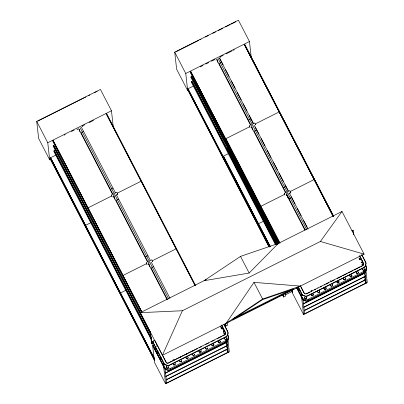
<?xml version="1.0" encoding="UTF-8"?>
<svg xmlns="http://www.w3.org/2000/svg" width="404" height="404" viewBox="0 0 404 404"><rect width="100%" height="100%" fill="white"/><g stroke="black" fill="none" stroke-linecap="round" stroke-linejoin="round"><path stroke-width="0.61" d="M201.015 351.303L201.015 350.091M228.002 333.547L227.977 332.76A4.207 4.131 -6.4 0 0 227.533 331.154L224.079 324.483M228.538 338.33L228.543 337.769A4.207 4.131 -6.4 0 0 228.093 336.168L228.068 335.941A4.207 4.131 -6.4 0 1 228.512 337.542L228.462 338.885L227.79 340.451A4.601 4.515 -6.4 0 1 226.058 341.961L170.352 369.913A4.601 4.515 -6.4 0 1 168.089 370.407L165.448 369.428A4.207 4.131 -6.4 0 1 164.393 368.13L152.631 345.395L154.545 362.479L165.579 383.8L229.28 351.839L227.977 340.244M227.977 333.32L227.255 335.663A4.601 4.515 -6.4 0 1 225.518 337.173L169.816 365.125A4.601 4.515 -6.4 0 1 167.554 365.625L164.913 364.645A4.207 4.131 -6.4 0 1 163.857 363.348L152.631 341.653L154.803 340.32L152.606 341.425L153.167 346.435M366.509 268.862L365.761 270.978A4.601 4.515 -6.4 0 1 364.024 272.488L308.318 300.44A4.601 4.515 -6.4 0 1 306.055 300.94L303.414 299.96A4.207 4.131 -6.4 0 1 302.364 298.662L296.607 287.537M361.575 261.853L361.524 262.635M227.901 333.876L227.23 335.436A4.601 4.515 -6.4 0 1 225.493 336.946L169.791 364.898A4.601 4.515 -6.4 0 1 167.529 365.398L164.888 364.418A4.207 4.131 -6.4 0 1 163.832 363.12L152.606 341.425M228.437 338.658L227.765 340.224A4.601 4.515 -6.4 0 1 226.028 341.728L170.326 369.685A4.601 4.515 -6.4 0 1 168.064 370.18L165.423 369.2A4.207 4.131 -6.4 0 1 164.367 367.903L153.141 346.208M162.383 355.328L182.386 310.732L320.377 241.491L342.011 211.479L364.08 254.121L162.383 355.328L140.319 312.681L206.272 279.588M223.75 330.755L223.659 332.219M180.038 357.141L179.982 357.464M186.481 353.954L186.431 354.283M318.029 287.901L317.978 288.224M324.473 284.714L324.422 285.037M253.975 282.376L226.083 323.362L262.595 299.031L300.379 286.088L253.975 282.376L262.595 299.031M276.452 244.491L226.992 148.94M223.321 156.197L228.507 153.606M260.807 206.323L284.769 194.294M187.865 88.85L269.867 246.864M249.142 273.038L278.311 243.44L240.526 256.389L204.02 280.719L249.142 273.038L240.526 256.389M262.656 299.591L232.659 319.584L293.703 288.956L262.656 299.591L262.388 299.071M150.606 333.194L53.611 145.374L150.46 332.553M54.131 150.535L151.035 337.673M154.015 357.782L50.515 157.757L154.5 358.949M190.582 71.24L279.391 242.738M277.942 243.95L191.208 76.331L277.851 244.001M275.917 244.046L191.784 81.457L276.109 244.657M226.533 143.773L278.336 243.753M227.109 148.899L276.599 244.41M223.437 156.156L270.326 246.637M333.149 216.468L244.289 44.294M50.803 159.247L49.677 159.812L38.643 138.486L36.729 121.402L100.429 89.441L111.464 110.762L113.241 126.629M174.72 52.161L185.754 73.488L187.668 90.567L176.639 69.246L174.72 52.161L238.421 20.2L249.455 41.521L251.232 57.383M37.814 121.099L85.956 96.945M88.759 95.536L89.875 94.975M94.354 92.728L97.152 91.324M175.806 51.858L198.758 40.344M199.879 39.779L201 39.218M205.479 36.971L208.277 35.567M212.757 33.32L215.554 31.916M218.352 30.512L222.831 28.265M225.629 26.861L230.108 24.614M231.229 24.048L235.709 21.801M49.677 159.812L47.763 142.728L111.464 110.762M185.754 73.488L249.455 41.521M64.15 135.133L65.256 134.577M71.367 131.512L74.144 130.118M84.658 124.841L82.436 125.957L82.482 126.336M89.102 122.614L93.541 120.387M200.222 66.857L203.04 65.443M205.853 64.029L208.671 62.615M211.489 61.201L214.307 59.792M223.205 55.323L220.433 56.717L220.473 57.09M225.982 53.929L232.093 50.864M233.204 50.308L234.31 49.753M77.346 129.553L78.593 128.659L112.565 194.309L111.287 194.95L111.666 195.884M50.939 157.545L55.444 155.282M188.481 88.527L192.966 86.279M250.95 118.892L248.379 120.124L250.727 124.775M115.534 192.819L116.806 192.183L117.312 193.157L140.668 181.441M88.441 207.646L111.792 195.925M226.048 138.597L249.788 126.684M278.659 112.201L255.308 123.917L254.803 122.942L253.555 123.836L249.238 115.488M112.751 196.945L113.6 196.521M116.574 195.031L117.847 194.39M85.921 225.149L90.991 222.609M285.729 192.37L283.361 187.729L285.931 186.502M123.422 275.25L146.778 263.534M175.649 249.046L152.298 260.762L151.793 259.787L150.546 260.681M313.64 179.805L290.289 191.521L289.784 190.547L288.537 191.44L285.083 184.764M289.547 193.395L290.824 192.753M305.151 229.841L289.042 198.753L291.607 197.465M120.902 292.759L125.972 290.213M258.449 223.74L263.489 221.21M276.624 244.289L342.011 211.479M351.914 230.75L353.035 230.184L353.303 230.704L353.778 234.901M352.187 231.27L353.303 230.704M150.273 331.926L151.55 343.314L151.823 343.834L152.949 343.269M157.494 345.521L155.298 346.622L155.707 350.268L156.803 349.718M234.628 317.938L292.314 288.996M224.341 325.493L225.402 324.957L225.26 323.705M285.285 294.91L292.264 291.41M225.402 324.957L225.942 325.998L227.639 325.149L227.29 322.054M282.866 295.47L283.674 297.031L285.375 296.177L285.093 293.673M173.119 359.611L173.75 359.398M311.115 290.37L312.075 290.193M330.447 280.82L330.745 280.669M155.07 340.84L166.029 362.019A1.924 1.884 -6.4 0 0 167.18 362.959A2.055 2.015 -6.4 0 0 168.71 362.817L224.417 334.865A2.045 2.005 -6.4 0 0 225.503 333.482A1.924 1.884 -6.4 0 0 225.336 332.26L221.579 325.003M300.556 286.077L304.02 292.779A1.924 1.884 -6.4 0 0 305.171 293.718A2.055 2.015 -6.4 0 0 306.707 293.577L362.413 265.625A2.045 2.005 -6.4 0 0 363.499 264.241A1.924 1.884 -6.4 0 0 363.332 263.014L359.575 255.757M199.369 347.586L199.823 347.657M331.078 281.452L330.866 281.856M197.435 348.647L168.71 362.817M200.248 347.238L201.374 346.672M205.813 344.405L208.686 343.001M211.499 341.587L214.317 340.178M217.13 338.764L221.629 336.507M222.756 335.941L223.882 335.376M306.49 293.905A2.045 2.005 -6.4 0 0 306.727 293.804L310.105 292.112M314.61 289.855L315.736 289.289M320.236 287.032L321.362 286.466M325.861 284.209L328.674 282.795M331.487 281.381L334.3 279.972M337.118 278.558L341.617 276.301M342.744 275.735L347.243 273.478M348.369 272.912L352.869 270.655M353.995 270.089L360.186 266.983M361.312 266.418L362.439 265.852A2.055 2.015 -6.4 0 0 362.666 265.721M298.369 287.204L301.823 293.88A4.207 4.131 -6.4 0 0 302.879 295.173L305.52 296.152A4.601 4.515 -6.4 0 0 307.782 295.657L363.489 267.706A4.601 4.515 -6.4 0 0 365.226 266.196L365.974 263.519A4.207 4.131 -6.4 0 0 365.524 261.913L361.782 254.682M298.107 286.875L301.849 294.107A4.207 4.131 -6.4 0 0 302.904 295.4L305.545 296.385A4.601 4.515 -6.4 0 0 307.808 295.885L363.514 267.933A4.601 4.515 -6.4 0 0 365.251 266.423L365.999 263.746A4.207 4.131 -6.4 0 0 365.549 262.14L365.524 261.913M303.121 300.541L304.242 299.98M153.015 345.066L164.241 366.766A4.207 4.131 -6.4 0 0 165.297 368.059L167.938 369.039A4.601 4.515 -6.4 0 0 170.195 368.544L225.902 340.592A4.601 4.515 -6.4 0 0 227.639 339.082L228.386 336.401A4.207 4.131 -6.4 0 0 227.942 334.8M297.051 287.512L302.232 297.521A4.207 4.131 -6.4 0 0 303.288 298.819L305.929 299.798A4.601 4.515 -6.4 0 0 308.191 299.303L363.898 271.352A4.601 4.515 -6.4 0 0 365.635 269.842L366.383 267.16A4.207 4.131 -6.4 0 0 365.933 265.559L366.064 266.701M296.561 287.633L302.389 298.889A4.207 4.131 -6.4 0 0 303.439 300.187L306.081 301.167A4.601 4.515 -6.4 0 0 308.343 300.667L364.049 272.72A4.601 4.515 -6.4 0 0 365.787 271.21L366.453 269.645L366.509 268.301A4.207 4.131 -6.4 0 0 366.282 267.211M303.475 303.687L365.049 272.786M165.504 373.155L227.083 342.254L226.518 341.158M303.5 303.914L365.075 273.013L364.509 271.917M165.857 376.296L227.437 345.4L226.018 342.658M303.853 307.055L365.428 276.159M165.882 376.523L227.462 345.627M303.879 307.282L365.453 276.386L363.751 273.099M166.236 379.669L227.816 348.768L226.397 346.031M304.227 310.429L365.807 279.528L364.388 276.791M166.261 379.896L227.841 349L226.422 346.258M304.252 310.656L365.832 279.755L364.13 276.467M166.615 383.037L228.194 352.142L226.775 349.399M304.606 313.797L366.186 282.901L364.484 279.613M292.127 289.577L292.536 293.238L303.571 314.559L367.271 282.598L365.837 269.781M191.208 76.331L277.795 244.036M191.784 81.457L276.058 244.688M292.587 292.117L291.617 290.471L292.516 292.142M54.187 150.5L151.182 338.315M50.515 157.757L154.449 358.984M226.583 143.743L278.189 243.834M140.319 312.681L182.386 310.732M311.918 291.031L311.585 291.082L311.656 291.531M224.801 330.406L224.508 330.26M186.638 353.879L186.936 354.025M180.194 357.06L180.517 357.378M320.377 241.491L364.08 254.121M221.594 327.306L220.751 326.604M167.089 366.499L166.463 366.1M224.286 332.229L223.831 331.755M306.232 297.036L306.722 297.98A1 0.98 -6.4 0 1 305.485 298.839A1 0.98 -6.4 0 1 304.798 297.521M226.24 337.623L226.725 338.567A1 0.98 -6.4 0 1 225.493 339.426A1 0.98 -6.4 0 1 224.806 338.103M219.796 340.809L220.281 341.754A1 0.98 -6.4 0 1 219.044 342.607A1 0.98 -6.4 0 1 218.362 341.289M213.347 343.991L213.837 344.935A1 0.98 -6.4 0 1 211.954 345.289M362.62 261.141L362.474 260.848M193.38 350.844L193.082 350.692L192.875 351.096M338.865 281.507L338.678 281.29L338.941 282.063A1 0.98 -6.4 0 1 337.572 282.876A1 0.98 -6.4 0 1 337.168 281.356M332.421 284.694L332.229 284.477L332.497 285.244A1 0.98 -6.4 0 1 331.123 286.062A1 0.98 -6.4 0 1 330.719 284.542M325.978 287.875L325.786 287.658L326.053 288.431A1 0.98 -6.4 0 1 324.816 289.289A1 0.98 -6.4 0 1 324.134 287.966M319.534 291.062L319.342 290.845L319.609 291.612A1 0.98 -6.4 0 1 318.372 292.471A1 0.98 -6.4 0 1 317.69 291.153M313.09 294.243L312.898 294.026L313.166 294.799A1 0.98 -6.4 0 1 311.928 295.657A1 0.98 -6.4 0 1 311.247 294.334M286.739 194.324L289.062 198.748M286.719 194.334L289.042 198.753M361.807 254.909L365.549 262.14M359.6 255.99L363.353 263.246A1.924 1.884 -6.4 0 1 363.449 264.716M244.248 44.319L333.295 216.403M244.193 44.339L333.239 216.423M364.509 279.841L365.928 282.578M219.584 58.181L223.038 64.857M225.341 69.311L229.083 76.543M231.386 80.992L235.133 88.229M237.436 92.678L241.178 99.909M243.193 103.808L246.935 111.039M255.141 126.901L258.883 134.133M261.186 138.587L264.933 145.819M267.236 150.268L270.978 157.504M273.281 161.953L277.311 169.741M279.038 173.079L283.356 181.426M291.279 196.733L295.021 203.964M297.324 208.419L301.066 215.65M303.369 220.099L307.111 227.336M219.306 57.691L253.278 123.346M254.288 125.296L288.259 190.951M289.269 192.905L307.979 229.063M218.034 58.328L252.005 123.983M253.015 125.937L286.986 191.587M287.996 193.541L306.707 229.699M248.384 120.18L219.079 63.544L221.644 62.256M251.546 127.033L285.537 192.678L284.224 193.334L284.643 194.248M286.527 194.642L304.975 230.24M249.621 126.664L249.243 125.73L250.536 125.083L216.564 59.428L216.589 59.686M280.073 243.097L225.917 138.668M279.295 242.789L190.542 71.261L279.245 242.819M278.911 243.314L190.153 71.786L278.876 243.319M300.293 285.744L304.045 293.006A1.924 1.884 -6.4 0 0 304.954 293.854A2.045 2.005 -6.4 0 0 305.197 293.945M226.493 143.794L278.245 243.804M190.698 76.917L277.169 243.971M227.068 148.919L276.503 244.46M191.269 82.042L275.432 244.627M223.397 156.171L270.231 246.687M223.346 156.207L270.18 246.718M187.956 88.794L269.776 246.915M187.905 88.83L269.433 246.389M269.099 246.884L187.567 89.324L269.064 246.889M224.104 324.71L227.558 331.386A4.207 4.131 -6.4 0 1 228.002 332.987M221.604 325.23L225.361 332.487A1.924 1.884 -6.4 0 1 225.457 333.957A2.055 2.015 -6.4 0 1 224.442 335.093L224.417 334.865M226.493 340.931L227.058 342.026L165.478 372.927L164.913 371.832M226.043 342.885L227.179 345.077M106.681 113.655L195.41 285.209M106.202 113.58L195.299 285.648M106.111 113.62L194.864 285.148M226.801 349.627L228.22 352.369L226.947 341.057M115.564 193.077L81.33 127.078M116.296 194.536L150.268 260.191M151.278 262.146L169.988 298.304M80.037 127.573L114.009 193.223M115.019 195.177L148.99 260.832M150.005 262.782L168.71 298.94M112.751 194.006L81.103 132.775L83.653 131.497M147.733 261.615L116.084 200.379L118.635 199.101M167.443 299.637L151.066 267.988L153.616 266.711M113.575 196.263L147.546 261.918L146.268 262.555L146.647 263.489M148.556 263.873L166.978 299.48M53.035 140.254L142.082 312.337M52.944 140.304L141.698 311.832M52.889 140.334L141.647 311.863M52.53 140.829L141.314 312.353M162.297 354.99L166.054 362.247A1.924 1.884 -6.4 0 0 166.736 362.979M53.515 145.425L150.369 332.603M53.101 145.955L150.854 334.8M54.091 150.551L151.232 338.284M53.676 151.081L151.429 339.926M36.729 121.402L47.763 142.728M50.04 158.333L154.409 360.03M50.005 158.338L154.666 360.595M364.615 268.781L364.721 269.327A1 0.98 -6.4 0 1 363.484 270.185A1 0.98 -6.4 0 1 362.802 268.862M361.716 262.201L361.822 262.514M358.171 271.968L358.277 272.513A1 0.98 -6.4 0 1 357.04 273.367A1 0.98 -6.4 0 1 356.353 272.049M351.727 275.149L351.834 275.695A1 0.98 -6.4 0 1 350.46 276.508A1 0.98 -6.4 0 1 350.056 274.988A1.066 1.045 -6.4 0 0 350.132 276.381A1.066 1.045 -6.4 0 0 351.601 276.316A1.066 1.045 -6.4 0 0 351.611 274.871M345.284 278.336L345.385 278.881A1 0.98 -6.4 0 1 344.016 279.694A1 0.98 -6.4 0 1 343.612 278.174M168.625 366.68L168.726 367.221A1 0.98 -6.4 0 1 167.63 368.105A1 0.98 -6.4 0 1 166.736 367.029M362.034 262.105L362.125 262.423M220.882 326.841L221.19 328.124M166.377 366.034L166.685 367.317M174.073 360.565L173.75 360.247L173.538 360.651M364.943 271.816L366.211 283.128M363.898 271.352L364.049 272.72M353.303 232.583L353.505 234.381M308.191 299.303L308.343 300.672M302.95 299.016L304.631 314.024M290.471 192.077L290.516 192.456M290.395 191.93L290.436 192.304M302.232 297.521L302.389 298.889M301.657 297.475L303.571 314.559M287.628 191.329L287.911 193.834M287.512 195.218L287.774 197.642M286.355 191.966L286.764 195.688M284.876 194.698L284.876 195.097M284.264 193.314L284.295 193.572M283.381 187.719L254.06 131.148L256.626 129.861M283.396 294.551L283.674 297.031M282.997 294.753L283.138 295.991M255.49 124.472L255.535 124.851M255.414 124.321L255.454 124.7M252.646 123.72L252.929 126.23M252.53 127.608L252.793 130.032M251.364 124.366L251.778 128.083M249.894 127.093L249.975 127.639M220.508 56.868L220.549 57.242M217.468 59.403L217.806 62.428M214.872 59.509L214.989 60.034M225.659 323.493L225.942 325.998M225.902 340.592L226.058 341.961M223.604 330.381L223.725 331.442M170.195 368.544L170.352 369.913M164.958 368.261L166.64 383.27M152.48 261.322L152.52 261.696M152.404 261.171L152.444 261.545M164.241 366.766L164.393 368.13M163.66 366.716L165.579 383.8M149.637 260.57L149.914 263.075M149.515 264.458L149.788 266.877M147.94 255.742L145.395 257.02M148.364 261.206L148.778 264.923M146.96 264.09L147 264.463M146.884 263.938L146.925 264.317M150.546 332.447L151.823 343.834M117.498 193.713L117.539 194.092M117.418 193.561L117.463 193.94M114.655 192.961L114.933 195.47M114.468 196.243L114.807 199.268M112.958 188.138L110.408 189.415M113.378 193.602L113.797 197.319M111.898 196.334L111.943 196.708M82.517 126.109L82.557 126.482M79.553 129.245L79.825 131.664M76.997 128.876L77.038 129.255M223.786 332.027L223.786 332.457M358.232 271.932A1.066 1.045 -6.4 0 1 357.323 273.452A1.066 1.045 -6.4 0 1 356.293 272.018M357.53 271.296A0.737 0.722 -6.4 0 1 357.303 271.407M345.168 278.058A1.066 1.045 -6.4 0 1 345.157 279.502A1.066 1.045 -6.4 0 1 343.688 279.568A1.066 1.045 -6.4 0 1 343.557 278.129M344.92 277.245A0.737 0.722 -6.4 0 1 344.819 277.477M351.086 274.478A0.737 0.722 -6.4 0 1 350.859 274.594M361.216 259.08A1.066 1.045 -6.4 0 1 359.691 259.595A1.066 1.045 -6.4 0 1 359.398 258.04M361.156 259.06A1 0.98 -6.4 0 1 359.853 259.605A1 0.98 -6.4 0 1 359.302 258.328M299.869 290.052A1.06 1.04 -6.4 0 1 298.768 288.911M299.864 289.986A1 0.98 -6.4 0 1 298.839 289.188M362.6 265.221A1.06 1.04 -6.4 0 1 362.156 263.928M362.893 265.266A1 0.98 -6.4 0 1 362.211 263.943M362.656 263.282A0.737 0.722 -6.4 0 1 362.444 263.145M325.836 287.608A1.066 1.045 -6.4 0 1 325.892 288.976A1.066 1.045 -6.4 0 1 324.518 289.234A1.066 1.045 -6.4 0 1 324.074 287.936M332.28 284.426A1.066 1.045 -6.4 0 1 332.27 285.87A1.066 1.045 -6.4 0 1 330.8 285.936A1.066 1.045 -6.4 0 1 330.669 284.497M312.943 293.976A1.066 1.045 -6.4 0 1 313.004 295.344A1.066 1.045 -6.4 0 1 311.63 295.602A1.066 1.045 -6.4 0 1 311.181 294.304M303.338 295.481A1.06 1.04 -6.4 0 1 301.748 294.238M303.05 295.551A1 0.98 -6.4 0 1 301.803 294.253M306.5 297.162A1.066 1.045 -6.4 0 1 306.49 298.606A1.066 1.045 -6.4 0 1 305.02 298.667A1.066 1.045 -6.4 0 1 304.894 297.233M305.247 296.854A0.737 0.722 -6.4 0 1 305.035 296.718M338.724 281.24A1.066 1.045 -6.4 0 1 338.714 282.684A1.066 1.045 -6.4 0 1 337.244 282.75A1.066 1.045 -6.4 0 1 337.113 281.31M364.676 268.746A1.066 1.045 -6.4 0 1 363.767 270.271A1.066 1.045 -6.4 0 1 362.736 268.832M319.392 290.794A1.066 1.045 -6.4 0 1 319.448 292.163A1.066 1.045 -6.4 0 1 318.074 292.415A1.066 1.045 -6.4 0 1 317.625 291.122M366.312 267.438A4.207 4.131 -6.4 0 1 366.534 268.529M363.353 264.953A2.055 2.015 -6.4 0 1 363.221 265.175M363.06 265.377A2.055 2.015 -6.4 0 1 362.873 265.564M220.064 340.931A1.066 1.045 -6.4 0 1 220.119 342.299A1.066 1.045 -6.4 0 1 218.746 342.557A1.066 1.045 -6.4 0 1 218.301 341.259M219.715 340.35A0.737 0.722 -6.4 0 1 219.539 340.537M207.444 347.824A1.066 1.045 -6.4 0 1 206.292 349.061A1.066 1.045 -6.4 0 1 205.414 347.627M207.393 348.122A1 0.98 -6.4 0 1 206.298 349A1 0.98 -6.4 0 1 205.404 347.93M158.964 353.611A1 0.98 -6.4 0 1 158.141 352.02M213.62 344.112A1.066 1.045 -6.4 0 1 213.676 345.481A1.066 1.045 -6.4 0 1 212.302 345.738A1.066 1.045 -6.4 0 1 211.858 344.44M211.863 345.021A1 0.98 -6.4 0 1 211.918 344.471M213.272 343.536A0.737 0.722 -6.4 0 1 213.095 343.718M223.22 328.321A1.066 1.045 -6.4 0 1 221.175 327.826M223.165 328.306A1 0.98 -6.4 0 1 221.241 327.841M161.873 359.292A1.06 1.04 -6.4 0 1 160.999 357.606M161.873 359.227A1 0.98 -6.4 0 1 161.05 357.636M224.639 334.401A1 0.98 -6.4 0 1 224.215 333.184M188.017 357.091A1.066 1.045 -6.4 0 1 187.108 358.616A1.066 1.045 -6.4 0 1 186.077 357.176M188.062 357.671A1 0.98 -6.4 0 1 186.082 357.757M187.087 356.57A0.737 0.722 -6.4 0 1 186.835 356.601M194.556 354.192A1.066 1.045 -6.4 0 1 193.4 355.429A1.066 1.045 -6.4 0 1 192.521 353.995M194.506 354.49A1 0.98 -6.4 0 1 192.526 354.576M173.114 363.837A1.066 1.045 -6.4 0 0 174.371 364.964A1.066 1.045 -6.4 0 0 175.129 363.459L175.169 364.039A1 0.98 -6.4 0 1 174.073 364.918A1 0.98 -6.4 0 1 173.185 363.847M165.569 364.514A1.06 1.04 -6.4 0 1 163.756 363.479M165.312 364.666A1 0.98 -6.4 0 1 163.812 363.494M168.68 366.645A1.066 1.045 -6.4 0 1 167.928 368.15A1.066 1.045 -6.4 0 1 166.67 367.019M201 351.005A1.066 1.045 -6.4 0 1 199.844 352.243A1.066 1.045 -6.4 0 1 198.965 350.808M200.95 351.303A1 0.98 -6.4 0 1 199.854 352.187A1 0.98 -6.4 0 1 198.96 351.111M226.508 337.744A1.066 1.045 -6.4 0 1 226.498 339.188A1.066 1.045 -6.4 0 1 225.028 339.254A1.066 1.045 -6.4 0 1 224.897 337.815M181.573 360.277A1.066 1.045 -6.4 0 1 180.815 361.782A1.066 1.045 -6.4 0 1 179.563 360.651M181.618 360.853A1 0.98 -6.4 0 1 180.517 361.737A1 0.98 -6.4 0 1 179.629 360.666M180.644 359.752A0.737 0.722 -6.4 0 1 180.391 359.782M168.241 363.221A2.045 2.005 -6.4 0 1 166.963 363.1M333.431 215.943L244.678 44.415L333.406 215.968M158.095 351.99A1.06 1.04 -6.4 0 0 158.969 353.677A1.066 1.045 -6.4 0 1 158.09 351.975M224.159 333.169A1.06 1.04 -6.4 0 0 224.887 334.573A1.066 1.045 -6.4 0 1 224.154 333.154"/></g></svg>
